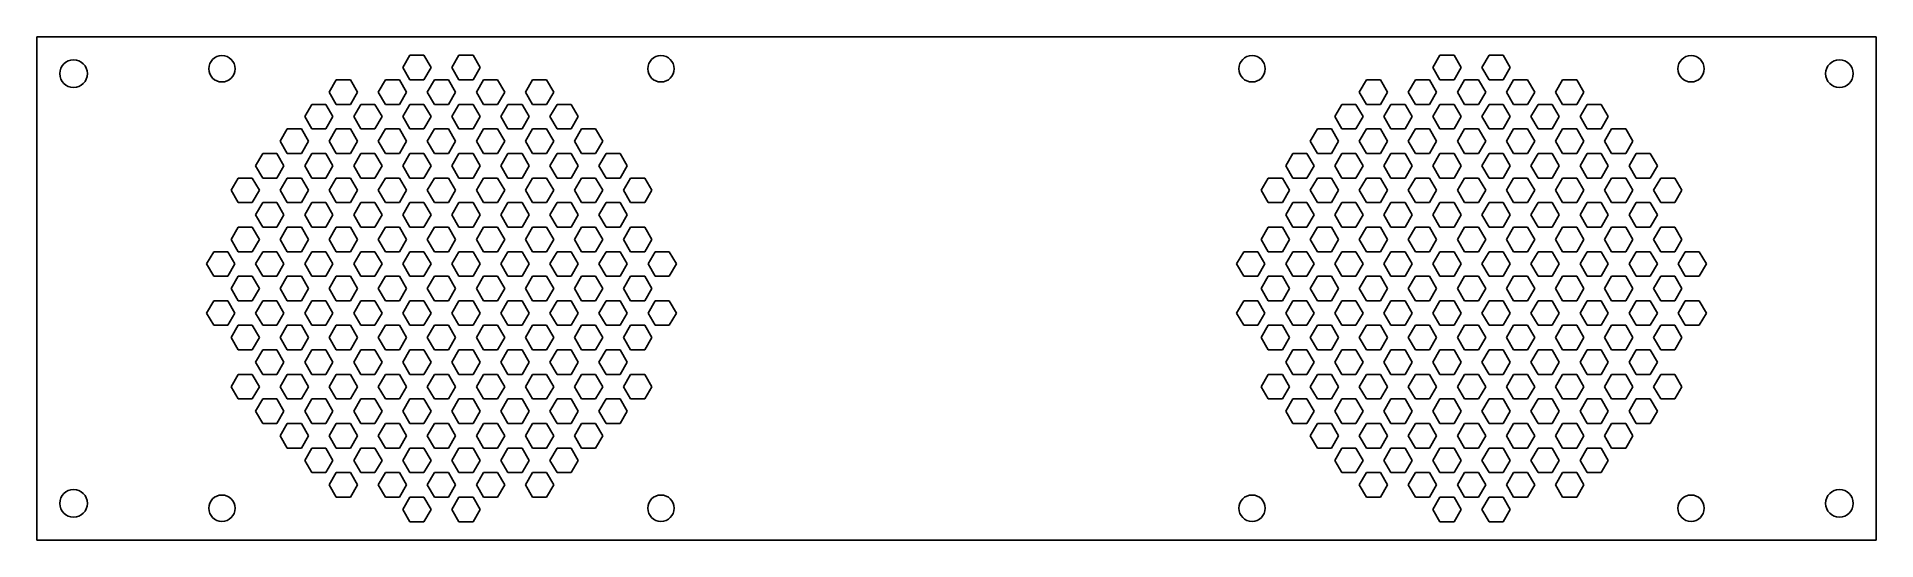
# Model space of a CAD drawing. Header units: millimetres. Extents: x 0 to 300, y -82 to 0.
import ezdxf

# ---------------------------------------------------------------- set-up
doc = ezdxf.new("R2010")
doc.units = ezdxf.units.MM

msp = doc.modelspace()

# ---------------------------------------------------------------- linework, layer by layer
at = {"color": 7, "linetype": 'Continuous', "lineweight": 25}
for p, q in [((0, -82), (0, 0)), ((0, 0), (300, 0)), ((300, 0), (300, -82)), ((59.69, -5), (60.85, -3)), ((60.85, -3), (63.15, -3)), ((63.15, -3), (64.31, -5)), ((68.85, -3), (67.69, -5)), ((71.15, -3), (68.85, -3)), ((72.31, -5), (71.15, -3)), ((227.69, -5), (228.85, -3)), ((228.85, -3), (231.15, -3)), ((231.15, -3), (232.31, -5)), ((236.85, -3), (235.69, -5)), ((239.15, -3), (236.85, -3)), ((240.31, -5), (239.15, -3)), ((60.85, -7), (59.69, -5)), ((64.31, -5), (63.15, -7)), ((67.69, -5), (68.85, -7)), ((71.15, -7), (72.31, -5)), ((228.85, -7), (227.69, -5)), ((232.31, -5), (231.15, -7)), ((235.69, -5), (236.85, -7)), ((239.15, -7), (240.31, -5)), ((47.69, -9), (48.85, -7)), ((48.85, -11), (47.69, -9)), ((48.85, -7), (51.15, -7)), ((51.15, -7), (52.31, -9)), ((52.31, -9), (51.15, -11)), ((55.69, -9), (56.85, -7)), ((56.85, -11), (55.69, -9)), ((56.85, -7), (59.15, -7)), ((59.15, -7), (60.31, -9)), ((60.31, -9), (59.15, -11)), ((63.15, -7), (60.85, -7)), ((64.85, -7), (63.69, -9)), ((63.69, -9), (64.85, -11)), ((67.15, -7), (64.85, -7)), ((68.31, -9), (67.15, -7)), ((67.15, -11), (68.31, -9)), ((68.85, -7), (71.15, -7)), ((72.85, -7), (71.69, -9)), ((71.69, -9), (72.85, -11)), ((75.15, -7), (72.85, -7)), ((76.31, -9), (75.15, -7)), ((75.15, -11), (76.31, -9)), ((80.85, -7), (79.69, -9)), ((79.69, -9), (80.85, -11)), ((83.15, -7), (80.85, -7)), ((84.31, -9), (83.15, -7)), ((83.15, -11), (84.31, -9)), ((215.69, -9), (216.85, -7)), ((216.85, -11), (215.69, -9)), ((216.85, -7), (219.15, -7)), ((219.15, -7), (220.31, -9)), ((220.31, -9), (219.15, -11)), ((223.69, -9), (224.85, -7)), ((224.85, -11), (223.69, -9)), ((224.85, -7), (227.15, -7)), ((227.15, -7), (228.31, -9)), ((228.31, -9), (227.15, -11)), ((231.15, -7), (228.85, -7)), ((232.85, -7), (231.69, -9)), ((231.69, -9), (232.85, -11)), ((235.15, -7), (232.85, -7)), ((236.31, -9), (235.15, -7)), ((235.15, -11), (236.31, -9)), ((236.85, -7), (239.15, -7)), ((240.85, -7), (239.69, -9)), ((239.69, -9), (240.85, -11)), ((243.15, -7), (240.85, -7)), ((244.31, -9), (243.15, -7)), ((243.15, -11), (244.31, -9)), ((248.85, -7), (247.69, -9)), ((247.69, -9), (248.85, -11)), ((251.15, -7), (248.85, -7)), ((252.31, -9), (251.15, -7)), ((251.15, -11), (252.31, -9)), ((43.69, -13), (44.85, -11)), ((44.85, -11), (47.15, -11)), ((47.15, -11), (48.31, -13)), ((51.15, -11), (48.85, -11)), ((51.69, -13), (52.85, -11)), ((52.85, -11), (55.15, -11)), ((55.15, -11), (56.31, -13)), ((59.15, -11), (56.85, -11)), ((59.69, -13), (60.85, -11)), ((60.85, -11), (63.15, -11)), ((63.15, -11), (64.31, -13)), ((64.85, -11), (67.15, -11)), ((68.85, -11), (67.69, -13)), ((71.15, -11), (68.85, -11)), ((72.31, -13), (71.15, -11)), ((72.85, -11), (75.15, -11)), ((76.85, -11), (75.69, -13)), ((79.15, -11), (76.85, -11)), ((80.31, -13), (79.15, -11)), ((80.85, -11), (83.15, -11)), ((84.85, -11), (83.69, -13)), ((87.15, -11), (84.85, -11)), ((88.31, -13), (87.15, -11)), ((211.69, -13), (212.85, -11)), ((212.85, -11), (215.15, -11)), ((215.15, -11), (216.31, -13)), ((219.15, -11), (216.85, -11)), ((219.69, -13), (220.85, -11)), ((220.85, -11), (223.15, -11)), ((223.15, -11), (224.31, -13)), ((227.15, -11), (224.85, -11)), ((227.69, -13), (228.85, -11)), ((228.85, -11), (231.15, -11)), ((231.15, -11), (232.31, -13)), ((232.85, -11), (235.15, -11)), ((236.85, -11), (235.69, -13)), ((239.15, -11), (236.85, -11)), ((240.31, -13), (239.15, -11)), ((240.85, -11), (243.15, -11)), ((244.85, -11), (243.69, -13)), ((247.15, -11), (244.85, -11)), ((248.31, -13), (247.15, -11)), ((248.85, -11), (251.15, -11)), ((252.85, -11), (251.69, -13)), ((255.15, -11), (252.85, -11)), ((256.31, -13), (255.15, -11)), ((39.69, -17), (40.85, -15)), ((40.85, -15), (43.15, -15)), ((43.15, -15), (44.31, -17)), ((44.85, -15), (43.69, -13)), ((47.15, -15), (44.85, -15)), ((48.31, -13), (47.15, -15)), ((47.69, -17), (48.85, -15)), ((48.85, -15), (51.15, -15)), ((51.15, -15), (52.31, -17)), ((52.85, -15), (51.69, -13)), ((55.15, -15), (52.85, -15)), ((56.31, -13), (55.15, -15)), ((55.69, -17), (56.85, -15)), ((56.85, -15), (59.15, -15)), ((59.15, -15), (60.31, -17)), ((60.85, -15), (59.69, -13)), ((63.15, -15), (60.85, -15)), ((64.31, -13), (63.15, -15)), ((64.85, -15), (63.69, -17)), ((67.15, -15), (64.85, -15)), ((68.31, -17), (67.15, -15)), ((67.69, -13), (68.85, -15)), ((68.85, -15), (71.15, -15)), ((71.15, -15), (72.31, -13)), ((72.85, -15), (71.69, -17)), ((75.15, -15), (72.85, -15)), ((76.31, -17), (75.15, -15)), ((75.69, -13), (76.85, -15)), ((76.85, -15), (79.15, -15)), ((79.15, -15), (80.31, -13)), ((80.85, -15), (79.69, -17)), ((83.15, -15), (80.85, -15)), ((84.31, -17), (83.15, -15)), ((83.69, -13), (84.85, -15)), ((84.85, -15), (87.15, -15)), ((87.15, -15), (88.31, -13)), ((88.85, -15), (87.69, -17)), ((91.15, -15), (88.85, -15)), ((92.31, -17), (91.15, -15)), ((207.69, -17), (208.85, -15)), ((208.85, -15), (211.15, -15)), ((211.15, -15), (212.31, -17)), ((212.85, -15), (211.69, -13)), ((215.15, -15), (212.85, -15)), ((216.31, -13), (215.15, -15)), ((215.69, -17), (216.85, -15)), ((216.85, -15), (219.15, -15)), ((219.15, -15), (220.31, -17)), ((220.85, -15), (219.69, -13)), ((223.15, -15), (220.85, -15)), ((224.31, -13), (223.15, -15)), ((223.69, -17), (224.85, -15)), ((224.85, -15), (227.15, -15)), ((227.15, -15), (228.31, -17)), ((228.85, -15), (227.69, -13)), ((231.15, -15), (228.85, -15)), ((232.31, -13), (231.15, -15)), ((232.85, -15), (231.69, -17)), ((235.15, -15), (232.85, -15)), ((236.31, -17), (235.15, -15)), ((235.69, -13), (236.85, -15)), ((236.85, -15), (239.15, -15)), ((239.15, -15), (240.31, -13)), ((240.85, -15), (239.69, -17)), ((243.15, -15), (240.85, -15)), ((244.31, -17), (243.15, -15)), ((243.69, -13), (244.85, -15)), ((244.85, -15), (247.15, -15)), ((247.15, -15), (248.31, -13)), ((248.85, -15), (247.69, -17)), ((251.15, -15), (248.85, -15)), ((252.31, -17), (251.15, -15)), ((251.69, -13), (252.85, -15)), ((252.85, -15), (255.15, -15)), ((255.15, -15), (256.31, -13)), ((256.85, -15), (255.69, -17)), ((259.15, -15), (256.85, -15)), ((260.31, -17), (259.15, -15)), ((40.85, -19), (39.69, -17)), ((44.31, -17), (43.15, -19)), ((48.85, -19), (47.69, -17)), ((52.31, -17), (51.15, -19)), ((56.85, -19), (55.69, -17)), ((60.31, -17), (59.15, -19)), ((63.69, -17), (64.85, -19)), ((67.15, -19), (68.31, -17)), ((71.69, -17), (72.85, -19)), ((75.15, -19), (76.31, -17)), ((79.69, -17), (80.85, -19)), ((83.15, -19), (84.31, -17)), ((87.69, -17), (88.85, -19)), ((91.15, -19), (92.31, -17)), ((208.85, -19), (207.69, -17)), ((212.31, -17), (211.15, -19)), ((216.85, -19), (215.69, -17)), ((220.31, -17), (219.15, -19)), ((224.85, -19), (223.69, -17)), ((228.31, -17), (227.15, -19)), ((231.69, -17), (232.85, -19)), ((235.15, -19), (236.31, -17)), ((239.69, -17), (240.85, -19)), ((243.15, -19), (244.31, -17)), ((247.69, -17), (248.85, -19)), ((251.15, -19), (252.31, -17)), ((255.69, -17), (256.85, -19)), ((259.15, -19), (260.31, -17)), ((35.69, -21), (36.85, -19)), ((36.85, -23), (35.69, -21)), ((36.85, -19), (39.15, -19)), ((39.15, -19), (40.31, -21)), ((40.31, -21), (39.15, -23)), ((43.15, -19), (40.85, -19)), ((43.69, -21), (44.85, -19)), ((44.85, -23), (43.69, -21)), ((44.85, -19), (47.15, -19)), ((47.15, -19), (48.31, -21)), ((48.31, -21), (47.15, -23)), ((51.15, -19), (48.85, -19)), ((51.69, -21), (52.85, -19)), ((52.85, -23), (51.69, -21)), ((52.85, -19), (55.15, -19)), ((55.15, -19), (56.31, -21)), ((56.31, -21), (55.15, -23)), ((59.15, -19), (56.85, -19)), ((59.69, -21), (60.85, -19)), ((60.85, -23), (59.69, -21)), ((60.85, -19), (63.15, -19)), ((63.15, -19), (64.31, -21)), ((64.31, -21), (63.15, -23)), ((64.85, -19), (67.15, -19)), ((68.85, -19), (67.69, -21)), ((67.69, -21), (68.85, -23)), ((71.15, -19), (68.85, -19)), ((72.31, -21), (71.15, -19)), ((71.15, -23), (72.31, -21)), ((72.85, -19), (75.15, -19)), ((76.85, -19), (75.69, -21)), ((75.69, -21), (76.85, -23)), ((79.15, -19), (76.85, -19)), ((80.31, -21), (79.15, -19)), ((79.15, -23), (80.31, -21)), ((80.85, -19), (83.15, -19)), ((84.85, -19), (83.69, -21)), ((83.69, -21), (84.85, -23)), ((87.15, -19), (84.85, -19)), ((88.31, -21), (87.15, -19)), ((87.15, -23), (88.31, -21)), ((88.85, -19), (91.15, -19)), ((92.85, -19), (91.69, -21)), ((91.69, -21), (92.85, -23)), ((95.15, -19), (92.85, -19)), ((96.31, -21), (95.15, -19)), ((95.15, -23), (96.31, -21)), ((203.69, -21), (204.85, -19)), ((204.85, -23), (203.69, -21)), ((204.85, -19), (207.15, -19)), ((207.15, -19), (208.31, -21)), ((208.31, -21), (207.15, -23)), ((211.15, -19), (208.85, -19)), ((211.69, -21), (212.85, -19)), ((212.85, -23), (211.69, -21)), ((212.85, -19), (215.15, -19)), ((215.15, -19), (216.31, -21)), ((216.31, -21), (215.15, -23)), ((219.15, -19), (216.85, -19)), ((219.69, -21), (220.85, -19)), ((220.85, -23), (219.69, -21)), ((220.85, -19), (223.15, -19)), ((223.15, -19), (224.31, -21)), ((224.31, -21), (223.15, -23)), ((227.15, -19), (224.85, -19)), ((227.69, -21), (228.85, -19)), ((228.85, -23), (227.69, -21)), ((228.85, -19), (231.15, -19)), ((231.15, -19), (232.31, -21)), ((232.31, -21), (231.15, -23)), ((232.85, -19), (235.15, -19)), ((236.85, -19), (235.69, -21)), ((235.69, -21), (236.85, -23)), ((239.15, -19), (236.85, -19)), ((240.31, -21), (239.15, -19)), ((239.15, -23), (240.31, -21)), ((240.85, -19), (243.15, -19)), ((244.85, -19), (243.69, -21)), ((243.69, -21), (244.85, -23)), ((247.15, -19), (244.85, -19)), ((248.31, -21), (247.15, -19)), ((247.15, -23), (248.31, -21)), ((248.85, -19), (251.15, -19)), ((252.85, -19), (251.69, -21)), ((251.69, -21), (252.85, -23)), ((255.15, -19), (252.85, -19)), ((256.31, -21), (255.15, -19)), ((255.15, -23), (256.31, -21)), ((256.85, -19), (259.15, -19)), ((260.85, -19), (259.69, -21)), ((259.69, -21), (260.85, -23)), ((263.15, -19), (260.85, -19)), ((264.31, -21), (263.15, -19)), ((263.15, -23), (264.31, -21)), ((31.69, -25), (32.85, -23)), ((32.85, -23), (35.15, -23)), ((35.15, -23), (36.31, -25)), ((39.15, -23), (36.85, -23)), ((39.69, -25), (40.85, -23)), ((40.85, -23), (43.15, -23)), ((43.15, -23), (44.31, -25)), ((47.15, -23), (44.85, -23)), ((47.69, -25), (48.85, -23)), ((48.85, -23), (51.15, -23)), ((51.15, -23), (52.31, -25)), ((55.15, -23), (52.85, -23)), ((55.69, -25), (56.85, -23)), ((56.85, -23), (59.15, -23)), ((59.15, -23), (60.31, -25)), ((63.15, -23), (60.85, -23)), ((64.85, -23), (63.69, -25)), ((67.15, -23), (64.85, -23)), ((68.31, -25), (67.15, -23)), ((68.85, -23), (71.15, -23)), ((72.85, -23), (71.69, -25)), ((75.15, -23), (72.85, -23)), ((76.31, -25), (75.15, -23)), ((76.85, -23), (79.15, -23)), ((80.85, -23), (79.69, -25)), ((83.15, -23), (80.85, -23)), ((84.31, -25), (83.15, -23)), ((84.85, -23), (87.15, -23)), ((88.85, -23), (87.69, -25)), ((91.15, -23), (88.85, -23)), ((92.31, -25), (91.15, -23)), ((92.85, -23), (95.15, -23)), ((96.85, -23), (95.69, -25)), ((99.15, -23), (96.85, -23)), ((100.31, -25), (99.15, -23)), ((199.69, -25), (200.85, -23)), ((200.85, -23), (203.15, -23)), ((203.15, -23), (204.31, -25)), ((207.15, -23), (204.85, -23)), ((207.69, -25), (208.85, -23)), ((208.85, -23), (211.15, -23)), ((211.15, -23), (212.31, -25)), ((215.15, -23), (212.85, -23)), ((215.69, -25), (216.85, -23)), ((216.85, -23), (219.15, -23)), ((219.15, -23), (220.31, -25)), ((223.15, -23), (220.85, -23)), ((223.69, -25), (224.85, -23)), ((224.85, -23), (227.15, -23)), ((227.15, -23), (228.31, -25)), ((231.15, -23), (228.85, -23)), ((232.85, -23), (231.69, -25)), ((235.15, -23), (232.85, -23)), ((236.31, -25), (235.15, -23)), ((236.85, -23), (239.15, -23)), ((240.85, -23), (239.69, -25)), ((243.15, -23), (240.85, -23)), ((244.31, -25), (243.15, -23)), ((244.85, -23), (247.15, -23)), ((248.85, -23), (247.69, -25)), ((251.15, -23), (248.85, -23)), ((252.31, -25), (251.15, -23)), ((252.85, -23), (255.15, -23)), ((256.85, -23), (255.69, -25)), ((259.15, -23), (256.85, -23)), ((260.31, -25), (259.15, -23)), ((260.85, -23), (263.15, -23)), ((264.85, -23), (263.69, -25)), ((267.15, -23), (264.85, -23)), ((268.31, -25), (267.15, -23)), ((32.85, -27), (31.69, -25)), ((35.15, -27), (32.85, -27)), ((36.31, -25), (35.15, -27)), ((35.69, -29), (36.85, -27)), ((36.85, -27), (39.15, -27)), ((39.15, -27), (40.31, -29)), ((40.85, -27), (39.69, -25)), ((43.15, -27), (40.85, -27)), ((44.31, -25), (43.15, -27)), ((43.69, -29), (44.85, -27)), ((44.85, -27), (47.15, -27)), ((47.15, -27), (48.31, -29)), ((48.85, -27), (47.69, -25)), ((51.15, -27), (48.85, -27)), ((52.31, -25), (51.15, -27)), ((51.69, -29), (52.85, -27)), ((52.85, -27), (55.15, -27)), ((55.15, -27), (56.31, -29)), ((56.85, -27), (55.69, -25)), ((59.15, -27), (56.85, -27)), ((60.31, -25), (59.15, -27)), ((59.69, -29), (60.85, -27)), ((60.85, -27), (63.15, -27)), ((63.15, -27), (64.31, -29)), ((63.69, -25), (64.85, -27)), ((64.85, -27), (67.15, -27)), ((67.15, -27), (68.31, -25)), ((68.85, -27), (67.69, -29)), ((71.15, -27), (68.85, -27)), ((72.31, -29), (71.15, -27)), ((71.69, -25), (72.85, -27)), ((72.85, -27), (75.15, -27)), ((75.15, -27), (76.31, -25)), ((76.85, -27), (75.69, -29)), ((79.15, -27), (76.85, -27)), ((80.31, -29), (79.15, -27)), ((79.69, -25), (80.85, -27)), ((80.85, -27), (83.15, -27)), ((83.15, -27), (84.31, -25)), ((84.85, -27), (83.69, -29)), ((87.15, -27), (84.85, -27)), ((88.31, -29), (87.15, -27)), ((87.69, -25), (88.85, -27)), ((88.85, -27), (91.15, -27)), ((91.15, -27), (92.31, -25)), ((92.85, -27), (91.69, -29)), ((95.15, -27), (92.85, -27)), ((96.31, -29), (95.15, -27)), ((95.69, -25), (96.85, -27)), ((96.85, -27), (99.15, -27)), ((99.15, -27), (100.31, -25)), ((200.85, -27), (199.69, -25)), ((203.15, -27), (200.85, -27)), ((204.31, -25), (203.15, -27)), ((203.69, -29), (204.85, -27)), ((204.85, -27), (207.15, -27)), ((207.15, -27), (208.31, -29)), ((208.85, -27), (207.69, -25)), ((211.15, -27), (208.85, -27)), ((212.31, -25), (211.15, -27)), ((211.69, -29), (212.85, -27)), ((212.85, -27), (215.15, -27)), ((215.15, -27), (216.31, -29)), ((216.85, -27), (215.69, -25)), ((219.15, -27), (216.85, -27)), ((220.31, -25), (219.15, -27)), ((219.69, -29), (220.85, -27)), ((220.85, -27), (223.15, -27)), ((223.15, -27), (224.31, -29)), ((224.85, -27), (223.69, -25)), ((227.15, -27), (224.85, -27)), ((228.31, -25), (227.15, -27)), ((227.69, -29), (228.85, -27)), ((228.85, -27), (231.15, -27)), ((231.15, -27), (232.31, -29)), ((231.69, -25), (232.85, -27)), ((232.85, -27), (235.15, -27)), ((235.15, -27), (236.31, -25)), ((236.85, -27), (235.69, -29)), ((239.15, -27), (236.85, -27)), ((240.31, -29), (239.15, -27)), ((239.69, -25), (240.85, -27)), ((240.85, -27), (243.15, -27)), ((243.15, -27), (244.31, -25)), ((244.85, -27), (243.69, -29)), ((247.15, -27), (244.85, -27)), ((248.31, -29), (247.15, -27)), ((247.69, -25), (248.85, -27)), ((248.85, -27), (251.15, -27)), ((251.15, -27), (252.31, -25)), ((252.85, -27), (251.69, -29)), ((255.15, -27), (252.85, -27)), ((256.31, -29), (255.15, -27)), ((255.69, -25), (256.85, -27)), ((256.85, -27), (259.15, -27)), ((259.15, -27), (260.31, -25)), ((260.85, -27), (259.69, -29)), ((263.15, -27), (260.85, -27)), ((264.31, -29), (263.15, -27)), ((263.69, -25), (264.85, -27)), ((264.85, -27), (267.15, -27)), ((267.15, -27), (268.31, -25)), ((36.85, -31), (35.69, -29)), ((40.31, -29), (39.15, -31)), ((44.85, -31), (43.69, -29)), ((48.31, -29), (47.15, -31)), ((52.85, -31), (51.69, -29)), ((56.31, -29), (55.15, -31)), ((60.85, -31), (59.69, -29)), ((64.31, -29), (63.15, -31)), ((67.69, -29), (68.85, -31)), ((71.15, -31), (72.31, -29)), ((75.69, -29), (76.85, -31)), ((79.15, -31), (80.31, -29)), ((83.69, -29), (84.85, -31)), ((87.15, -31), (88.31, -29)), ((91.69, -29), (92.85, -31)), ((95.15, -31), (96.31, -29)), ((204.85, -31), (203.69, -29)), ((208.31, -29), (207.15, -31)), ((212.85, -31), (211.69, -29)), ((216.31, -29), (215.15, -31)), ((220.85, -31), (219.69, -29)), ((224.31, -29), (223.15, -31)), ((228.85, -31), (227.69, -29)), ((232.31, -29), (231.15, -31)), ((235.69, -29), (236.85, -31)), ((239.15, -31), (240.31, -29)), ((243.69, -29), (244.85, -31)), ((247.15, -31), (248.31, -29)), ((251.69, -29), (252.85, -31)), ((255.15, -31), (256.31, -29)), ((259.69, -29), (260.85, -31)), ((263.15, -31), (264.31, -29)), ((31.69, -33), (32.85, -31)), ((32.85, -35), (31.69, -33)), ((32.85, -31), (35.15, -31)), ((35.15, -31), (36.31, -33)), ((36.31, -33), (35.15, -35)), ((39.15, -31), (36.85, -31)), ((39.69, -33), (40.85, -31)), ((40.85, -35), (39.69, -33)), ((40.85, -31), (43.15, -31)), ((43.15, -31), (44.31, -33)), ((44.31, -33), (43.15, -35)), ((47.15, -31), (44.85, -31)), ((47.69, -33), (48.85, -31)), ((48.85, -35), (47.69, -33)), ((48.85, -31), (51.15, -31)), ((51.15, -31), (52.31, -33)), ((52.31, -33), (51.15, -35)), ((55.15, -31), (52.85, -31)), ((55.69, -33), (56.85, -31)), ((56.85, -35), (55.69, -33)), ((56.85, -31), (59.15, -31)), ((59.15, -31), (60.31, -33)), ((60.31, -33), (59.15, -35)), ((63.15, -31), (60.85, -31)), ((64.85, -31), (63.69, -33)), ((63.69, -33), (64.85, -35)), ((67.15, -31), (64.85, -31)), ((68.31, -33), (67.15, -31)), ((67.15, -35), (68.31, -33)), ((68.85, -31), (71.15, -31)), ((72.85, -31), (71.69, -33)), ((71.69, -33), (72.85, -35)), ((75.15, -31), (72.85, -31)), ((76.31, -33), (75.15, -31)), ((75.15, -35), (76.31, -33)), ((76.85, -31), (79.15, -31)), ((80.85, -31), (79.69, -33)), ((79.69, -33), (80.85, -35)), ((83.15, -31), (80.85, -31)), ((84.31, -33), (83.15, -31)), ((83.15, -35), (84.31, -33)), ((84.85, -31), (87.15, -31)), ((88.85, -31), (87.69, -33)), ((87.69, -33), (88.85, -35)), ((91.15, -31), (88.85, -31)), ((92.31, -33), (91.15, -31)), ((91.15, -35), (92.31, -33)), ((92.85, -31), (95.15, -31)), ((96.85, -31), (95.69, -33)), ((95.69, -33), (96.85, -35)), ((99.15, -31), (96.85, -31)), ((100.31, -33), (99.15, -31)), ((99.15, -35), (100.31, -33)), ((199.69, -33), (200.85, -31)), ((200.85, -35), (199.69, -33)), ((200.85, -31), (203.15, -31)), ((203.15, -31), (204.31, -33)), ((204.31, -33), (203.15, -35)), ((207.15, -31), (204.85, -31)), ((207.69, -33), (208.85, -31)), ((208.85, -35), (207.69, -33)), ((208.85, -31), (211.15, -31)), ((211.15, -31), (212.31, -33)), ((212.31, -33), (211.15, -35)), ((215.15, -31), (212.85, -31)), ((215.69, -33), (216.85, -31)), ((216.85, -35), (215.69, -33)), ((216.85, -31), (219.15, -31)), ((219.15, -31), (220.31, -33)), ((220.31, -33), (219.15, -35)), ((223.15, -31), (220.85, -31)), ((223.69, -33), (224.85, -31)), ((224.85, -35), (223.69, -33)), ((224.85, -31), (227.15, -31)), ((227.15, -31), (228.31, -33)), ((228.31, -33), (227.15, -35)), ((231.15, -31), (228.85, -31)), ((232.85, -31), (231.69, -33)), ((231.69, -33), (232.85, -35)), ((235.15, -31), (232.85, -31)), ((236.31, -33), (235.15, -31)), ((235.15, -35), (236.31, -33)), ((236.85, -31), (239.15, -31)), ((240.85, -31), (239.69, -33)), ((239.69, -33), (240.85, -35)), ((243.15, -31), (240.85, -31)), ((244.31, -33), (243.15, -31)), ((243.15, -35), (244.31, -33)), ((244.85, -31), (247.15, -31)), ((248.85, -31), (247.69, -33)), ((247.69, -33), (248.85, -35)), ((251.15, -31), (248.85, -31)), ((252.31, -33), (251.15, -31)), ((251.15, -35), (252.31, -33)), ((252.85, -31), (255.15, -31)), ((256.85, -31), (255.69, -33)), ((255.69, -33), (256.85, -35)), ((259.15, -31), (256.85, -31)), ((260.31, -33), (259.15, -31)), ((259.15, -35), (260.31, -33)), ((260.85, -31), (263.15, -31)), ((264.85, -31), (263.69, -33)), ((263.69, -33), (264.85, -35)), ((267.15, -31), (264.85, -31)), ((268.31, -33), (267.15, -31)), ((267.15, -35), (268.31, -33)), ((27.69, -37), (28.85, -35)), ((28.85, -35), (31.15, -35)), ((31.15, -35), (32.31, -37)), ((35.15, -35), (32.85, -35)), ((35.69, -37), (36.85, -35)), ((36.85, -35), (39.15, -35)), ((39.15, -35), (40.31, -37)), ((43.15, -35), (40.85, -35)), ((43.69, -37), (44.85, -35)), ((44.85, -35), (47.15, -35)), ((47.15, -35), (48.31, -37)), ((51.15, -35), (48.85, -35)), ((51.69, -37), (52.85, -35)), ((52.85, -35), (55.15, -35)), ((55.15, -35), (56.31, -37)), ((59.15, -35), (56.85, -35)), ((59.69, -37), (60.85, -35)), ((60.85, -35), (63.15, -35)), ((63.15, -35), (64.31, -37)), ((64.85, -35), (67.15, -35)), ((68.85, -35), (67.69, -37)), ((71.15, -35), (68.85, -35)), ((72.31, -37), (71.15, -35)), ((72.85, -35), (75.15, -35)), ((76.85, -35), (75.69, -37)), ((79.15, -35), (76.85, -35)), ((80.31, -37), (79.15, -35)), ((80.85, -35), (83.15, -35)), ((84.85, -35), (83.69, -37)), ((87.15, -35), (84.85, -35)), ((88.31, -37), (87.15, -35)), ((88.85, -35), (91.15, -35)), ((92.85, -35), (91.69, -37)), ((95.15, -35), (92.85, -35)), ((96.31, -37), (95.15, -35)), ((96.85, -35), (99.15, -35)), ((100.85, -35), (99.69, -37)), ((103.15, -35), (100.85, -35)), ((104.31, -37), (103.15, -35)), ((195.69, -37), (196.85, -35)), ((196.85, -35), (199.15, -35)), ((199.15, -35), (200.31, -37)), ((203.15, -35), (200.85, -35)), ((203.69, -37), (204.85, -35)), ((204.85, -35), (207.15, -35)), ((207.15, -35), (208.31, -37)), ((211.15, -35), (208.85, -35)), ((211.69, -37), (212.85, -35)), ((212.85, -35), (215.15, -35)), ((215.15, -35), (216.31, -37)), ((219.15, -35), (216.85, -35)), ((219.69, -37), (220.85, -35)), ((220.85, -35), (223.15, -35)), ((223.15, -35), (224.31, -37)), ((227.15, -35), (224.85, -35)), ((227.69, -37), (228.85, -35)), ((228.85, -35), (231.15, -35)), ((231.15, -35), (232.31, -37)), ((232.85, -35), (235.15, -35)), ((236.85, -35), (235.69, -37)), ((239.15, -35), (236.85, -35)), ((240.31, -37), (239.15, -35)), ((240.85, -35), (243.15, -35)), ((244.85, -35), (243.69, -37)), ((247.15, -35), (244.85, -35)), ((248.31, -37), (247.15, -35)), ((248.85, -35), (251.15, -35)), ((252.85, -35), (251.69, -37)), ((255.15, -35), (252.85, -35)), ((256.31, -37), (255.15, -35)), ((256.85, -35), (259.15, -35)), ((260.85, -35), (259.69, -37)), ((263.15, -35), (260.85, -35)), ((264.31, -37), (263.15, -35)), ((264.85, -35), (267.15, -35)), ((268.85, -35), (267.69, -37)), ((271.15, -35), (268.85, -35)), ((272.31, -37), (271.15, -35)), ((28.85, -39), (27.69, -37)), ((31.15, -39), (28.85, -39)), ((32.31, -37), (31.15, -39)), ((31.69, -41), (32.85, -39)), ((32.85, -39), (35.15, -39)), ((35.15, -39), (36.31, -41)), ((36.85, -39), (35.69, -37)), ((39.15, -39), (36.85, -39)), ((40.31, -37), (39.15, -39)), ((39.69, -41), (40.85, -39)), ((40.85, -39), (43.15, -39)), ((43.15, -39), (44.31, -41)), ((44.85, -39), (43.69, -37)), ((47.15, -39), (44.85, -39)), ((48.31, -37), (47.15, -39)), ((47.69, -41), (48.85, -39)), ((48.85, -39), (51.15, -39)), ((51.15, -39), (52.31, -41)), ((52.85, -39), (51.69, -37)), ((55.15, -39), (52.85, -39)), ((56.31, -37), (55.15, -39)), ((55.69, -41), (56.85, -39)), ((56.85, -39), (59.15, -39)), ((59.15, -39), (60.31, -41)), ((60.85, -39), (59.69, -37)), ((63.15, -39), (60.85, -39)), ((64.31, -37), (63.15, -39)), ((64.85, -39), (63.69, -41)), ((67.15, -39), (64.85, -39)), ((68.31, -41), (67.15, -39)), ((67.69, -37), (68.85, -39)), ((68.85, -39), (71.15, -39)), ((71.15, -39), (72.31, -37)), ((72.85, -39), (71.69, -41)), ((75.15, -39), (72.85, -39)), ((76.31, -41), (75.15, -39)), ((75.69, -37), (76.85, -39)), ((76.85, -39), (79.15, -39)), ((79.15, -39), (80.31, -37)), ((80.85, -39), (79.69, -41)), ((83.15, -39), (80.85, -39)), ((84.31, -41), (83.15, -39)), ((83.69, -37), (84.85, -39)), ((84.85, -39), (87.15, -39)), ((87.15, -39), (88.31, -37)), ((88.85, -39), (87.69, -41)), ((91.15, -39), (88.85, -39)), ((92.31, -41), (91.15, -39)), ((91.69, -37), (92.85, -39)), ((92.85, -39), (95.15, -39)), ((95.15, -39), (96.31, -37)), ((96.85, -39), (95.69, -41)), ((99.15, -39), (96.85, -39)), ((100.31, -41), (99.15, -39)), ((99.69, -37), (100.85, -39)), ((100.85, -39), (103.15, -39)), ((103.15, -39), (104.31, -37)), ((196.85, -39), (195.69, -37)), ((199.15, -39), (196.85, -39)), ((200.31, -37), (199.15, -39)), ((200.85, -39), (199.69, -41)), ((203.15, -39), (200.85, -39)), ((204.31, -41), (203.15, -39)), ((204.85, -39), (203.69, -37)), ((207.15, -39), (204.85, -39)), ((208.31, -37), (207.15, -39)), ((208.85, -39), (207.69, -41)), ((211.15, -39), (208.85, -39)), ((212.31, -41), (211.15, -39)), ((212.85, -39), (211.69, -37)), ((215.15, -39), (212.85, -39)), ((216.31, -37), (215.15, -39)), ((216.85, -39), (215.69, -41)), ((219.15, -39), (216.85, -39)), ((220.31, -41), (219.15, -39)), ((220.85, -39), (219.69, -37)), ((223.15, -39), (220.85, -39)), ((224.31, -37), (223.15, -39)), ((224.85, -39), (223.69, -41)), ((227.15, -39), (224.85, -39)), ((228.31, -41), (227.15, -39)), ((228.85, -39), (227.69, -37)), ((231.15, -39), (228.85, -39)), ((232.31, -37), (231.15, -39)), ((231.69, -41), (232.85, -39)), ((232.85, -39), (235.15, -39)), ((235.15, -39), (236.31, -41)), ((235.69, -37), (236.85, -39)), ((236.85, -39), (239.15, -39)), ((239.15, -39), (240.31, -37)), ((239.69, -41), (240.85, -39)), ((240.85, -39), (243.15, -39)), ((243.15, -39), (244.31, -41)), ((243.69, -37), (244.85, -39)), ((244.85, -39), (247.15, -39)), ((247.15, -39), (248.31, -37)), ((247.69, -41), (248.85, -39)), ((248.85, -39), (251.15, -39)), ((251.15, -39), (252.31, -41)), ((251.69, -37), (252.85, -39)), ((252.85, -39), (255.15, -39)), ((255.15, -39), (256.31, -37)), ((255.69, -41), (256.85, -39)), ((256.85, -39), (259.15, -39)), ((259.15, -39), (260.31, -41)), ((259.69, -37), (260.85, -39)), ((260.85, -39), (263.15, -39)), ((263.15, -39), (264.31, -37)), ((263.69, -41), (264.85, -39)), ((264.85, -39), (267.15, -39)), ((267.15, -39), (268.31, -41)), ((267.69, -37), (268.85, -39)), ((268.85, -39), (271.15, -39)), ((271.15, -39), (272.31, -37)), ((32.85, -43), (31.69, -41)), ((36.31, -41), (35.15, -43)), ((40.85, -43), (39.69, -41)), ((44.31, -41), (43.15, -43)), ((48.85, -43), (47.69, -41)), ((52.31, -41), (51.15, -43)), ((56.85, -43), (55.69, -41)), ((60.31, -41), (59.15, -43)), ((63.69, -41), (64.85, -43)), ((67.15, -43), (68.31, -41)), ((71.69, -41), (72.85, -43)), ((75.15, -43), (76.31, -41)), ((79.69, -41), (80.85, -43)), ((83.15, -43), (84.31, -41)), ((87.69, -41), (88.85, -43)), ((91.15, -43), (92.31, -41)), ((95.69, -41), (96.85, -43)), ((99.15, -43), (100.31, -41)), ((199.69, -41), (200.85, -43)), ((203.15, -43), (204.31, -41)), ((207.69, -41), (208.85, -43)), ((211.15, -43), (212.31, -41)), ((215.69, -41), (216.85, -43)), ((219.15, -43), (220.31, -41)), ((223.69, -41), (224.85, -43)), ((227.15, -43), (228.31, -41)), ((232.85, -43), (231.69, -41)), ((236.31, -41), (235.15, -43)), ((240.85, -43), (239.69, -41)), ((244.31, -41), (243.15, -43)), ((248.85, -43), (247.69, -41)), ((252.31, -41), (251.15, -43)), ((256.85, -43), (255.69, -41)), ((260.31, -41), (259.15, -43)), ((264.85, -43), (263.69, -41)), ((268.31, -41), (267.15, -43)), ((28.85, -43), (27.69, -45)), ((27.69, -45), (28.85, -47)), ((31.15, -43), (28.85, -43)), ((32.31, -45), (31.15, -43)), ((31.15, -47), (32.31, -45)), ((35.15, -43), (32.85, -43)), ((36.85, -43), (35.69, -45)), ((35.69, -45), (36.85, -47)), ((39.15, -43), (36.85, -43)), ((40.31, -45), (39.15, -43)), ((39.15, -47), (40.31, -45)), ((43.15, -43), (40.85, -43)), ((44.85, -43), (43.69, -45)), ((43.69, -45), (44.85, -47)), ((47.15, -43), (44.85, -43)), ((48.31, -45), (47.15, -43)), ((47.15, -47), (48.31, -45)), ((51.15, -43), (48.85, -43)), ((52.85, -43), (51.69, -45)), ((51.69, -45), (52.85, -47)), ((55.15, -43), (52.85, -43)), ((56.31, -45), (55.15, -43)), ((55.15, -47), (56.31, -45)), ((59.15, -43), (56.85, -43)), ((60.85, -43), (59.69, -45)), ((59.69, -45), (60.85, -47)), ((63.15, -43), (60.85, -43)), ((64.31, -45), (63.15, -43)), ((63.15, -47), (64.31, -45)), ((64.85, -43), (67.15, -43)), ((67.69, -45), (68.85, -43)), ((68.85, -47), (67.69, -45)), ((68.85, -43), (71.15, -43)), ((71.15, -43), (72.31, -45)), ((72.31, -45), (71.15, -47)), ((72.85, -43), (75.15, -43)), ((75.69, -45), (76.85, -43)), ((76.85, -47), (75.69, -45)), ((76.85, -43), (79.15, -43)), ((79.15, -43), (80.31, -45)), ((80.31, -45), (79.15, -47)), ((80.85, -43), (83.15, -43)), ((83.69, -45), (84.85, -43)), ((84.85, -47), (83.69, -45)), ((84.85, -43), (87.15, -43)), ((87.15, -43), (88.31, -45)), ((88.31, -45), (87.15, -47)), ((88.85, -43), (91.15, -43)), ((91.69, -45), (92.85, -43)), ((92.85, -47), (91.69, -45)), ((92.85, -43), (95.15, -43)), ((95.15, -43), (96.31, -45)), ((96.31, -45), (95.15, -47)), ((96.85, -43), (99.15, -43)), ((99.69, -45), (100.85, -43)), ((100.85, -47), (99.69, -45)), ((100.85, -43), (103.15, -43)), ((103.15, -43), (104.31, -45)), ((104.31, -45), (103.15, -47)), ((196.85, -43), (195.69, -45)), ((195.69, -45), (196.85, -47)), ((199.15, -43), (196.85, -43)), ((200.31, -45), (199.15, -43)), ((199.15, -47), (200.31, -45)), ((200.85, -43), (203.15, -43)), ((204.85, -43), (203.69, -45)), ((203.69, -45), (204.85, -47)), ((207.15, -43), (204.85, -43)), ((208.31, -45), (207.15, -43)), ((207.15, -47), (208.31, -45)), ((208.85, -43), (211.15, -43)), ((212.85, -43), (211.69, -45)), ((211.69, -45), (212.85, -47)), ((215.15, -43), (212.85, -43)), ((216.31, -45), (215.15, -43)), ((215.15, -47), (216.31, -45)), ((216.85, -43), (219.15, -43)), ((220.85, -43), (219.69, -45)), ((219.69, -45), (220.85, -47)), ((223.15, -43), (220.85, -43)), ((224.31, -45), (223.15, -43)), ((223.15, -47), (224.31, -45)), ((224.85, -43), (227.15, -43)), ((228.85, -43), (227.69, -45)), ((227.69, -45), (228.85, -47)), ((231.15, -43), (228.85, -43)), ((232.31, -45), (231.15, -43)), ((231.15, -47), (232.31, -45)), ((235.15, -43), (232.85, -43)), ((235.69, -45), (236.85, -43)), ((236.85, -47), (235.69, -45)), ((236.85, -43), (239.15, -43)), ((239.15, -43), (240.31, -45)), ((240.31, -45), (239.15, -47)), ((243.15, -43), (240.85, -43)), ((243.69, -45), (244.85, -43)), ((244.85, -47), (243.69, -45)), ((244.85, -43), (247.15, -43)), ((247.15, -43), (248.31, -45)), ((248.31, -45), (247.15, -47)), ((251.15, -43), (248.85, -43)), ((251.69, -45), (252.85, -43)), ((252.85, -47), (251.69, -45)), ((252.85, -43), (255.15, -43)), ((255.15, -43), (256.31, -45)), ((256.31, -45), (255.15, -47)), ((259.15, -43), (256.85, -43)), ((259.69, -45), (260.85, -43)), ((260.85, -47), (259.69, -45)), ((260.85, -43), (263.15, -43)), ((263.15, -43), (264.31, -45)), ((264.31, -45), (263.15, -47)), ((267.15, -43), (264.85, -43)), ((267.69, -45), (268.85, -43)), ((268.85, -47), (267.69, -45)), ((268.85, -43), (271.15, -43)), ((271.15, -43), (272.31, -45)), ((272.31, -45), (271.15, -47)), ((28.85, -47), (31.15, -47)), ((32.85, -47), (31.69, -49)), ((35.15, -47), (32.85, -47)), ((36.31, -49), (35.15, -47)), ((36.85, -47), (39.15, -47)), ((40.85, -47), (39.69, -49)), ((43.15, -47), (40.85, -47)), ((44.31, -49), (43.15, -47)), ((44.85, -47), (47.15, -47)), ((48.85, -47), (47.69, -49)), ((51.15, -47), (48.85, -47)), ((52.31, -49), (51.15, -47)), ((52.85, -47), (55.15, -47)), ((56.85, -47), (55.69, -49)), ((59.15, -47), (56.85, -47)), ((60.31, -49), (59.15, -47)), ((60.85, -47), (63.15, -47)), ((64.85, -47), (63.69, -49)), ((67.15, -47), (64.85, -47)), ((68.31, -49), (67.15, -47)), ((71.15, -47), (68.85, -47)), ((71.69, -49), (72.85, -47)), ((72.85, -47), (75.15, -47)), ((75.15, -47), (76.31, -49)), ((79.15, -47), (76.85, -47)), ((79.69, -49), (80.85, -47)), ((80.85, -47), (83.15, -47)), ((83.15, -47), (84.31, -49)), ((87.15, -47), (84.85, -47)), ((87.69, -49), (88.85, -47)), ((88.85, -47), (91.15, -47)), ((91.15, -47), (92.31, -49)), ((95.15, -47), (92.85, -47)), ((95.69, -49), (96.85, -47)), ((96.85, -47), (99.15, -47)), ((99.15, -47), (100.31, -49)), ((103.15, -47), (100.85, -47)), ((196.85, -47), (199.15, -47)), ((200.85, -47), (199.69, -49)), ((203.15, -47), (200.85, -47)), ((204.31, -49), (203.15, -47)), ((204.85, -47), (207.15, -47)), ((208.85, -47), (207.69, -49)), ((211.15, -47), (208.85, -47)), ((212.31, -49), (211.15, -47)), ((212.85, -47), (215.15, -47)), ((216.85, -47), (215.69, -49)), ((219.15, -47), (216.85, -47)), ((220.31, -49), (219.15, -47)), ((220.85, -47), (223.15, -47)), ((224.85, -47), (223.69, -49)), ((227.15, -47), (224.85, -47)), ((228.31, -49), (227.15, -47)), ((228.85, -47), (231.15, -47)), ((231.69, -49), (232.85, -47)), ((232.85, -47), (235.15, -47)), ((235.15, -47), (236.31, -49)), ((239.15, -47), (236.85, -47)), ((239.69, -49), (240.85, -47)), ((240.85, -47), (243.15, -47)), ((243.15, -47), (244.31, -49)), ((247.15, -47), (244.85, -47)), ((247.69, -49), (248.85, -47)), ((248.85, -47), (251.15, -47)), ((251.15, -47), (252.31, -49)), ((255.15, -47), (252.85, -47)), ((255.69, -49), (256.85, -47)), ((256.85, -47), (259.15, -47)), ((259.15, -47), (260.31, -49)), ((263.15, -47), (260.85, -47)), ((263.69, -49), (264.85, -47)), ((264.85, -47), (267.15, -47)), ((267.15, -47), (268.31, -49)), ((271.15, -47), (268.85, -47)), ((31.69, -49), (32.85, -51)), ((32.85, -51), (35.15, -51)), ((35.15, -51), (36.31, -49)), ((36.85, -51), (35.69, -53)), ((39.15, -51), (36.85, -51)), ((40.31, -53), (39.15, -51)), ((39.69, -49), (40.85, -51)), ((40.85, -51), (43.15, -51)), ((43.15, -51), (44.31, -49)), ((44.85, -51), (43.69, -53)), ((47.15, -51), (44.85, -51)), ((48.31, -53), (47.15, -51)), ((47.69, -49), (48.85, -51)), ((48.85, -51), (51.15, -51)), ((51.15, -51), (52.31, -49)), ((52.85, -51), (51.69, -53)), ((55.15, -51), (52.85, -51)), ((56.31, -53), (55.15, -51)), ((55.69, -49), (56.85, -51)), ((56.85, -51), (59.15, -51)), ((59.15, -51), (60.31, -49)), ((60.85, -51), (59.69, -53)), ((63.15, -51), (60.85, -51)), ((64.31, -53), (63.15, -51)), ((63.69, -49), (64.85, -51)), ((64.85, -51), (67.15, -51)), ((67.15, -51), (68.31, -49)), ((67.69, -53), (68.85, -51)), ((68.85, -51), (71.15, -51)), ((71.15, -51), (72.31, -53)), ((72.85, -51), (71.69, -49)), ((75.15, -51), (72.85, -51)), ((76.31, -49), (75.15, -51)), ((75.69, -53), (76.85, -51)), ((76.85, -51), (79.15, -51)), ((79.15, -51), (80.31, -53)), ((80.85, -51), (79.69, -49)), ((83.15, -51), (80.85, -51)), ((84.31, -49), (83.15, -51)), ((83.69, -53), (84.85, -51)), ((84.85, -51), (87.15, -51)), ((87.15, -51), (88.31, -53)), ((88.85, -51), (87.69, -49)), ((91.15, -51), (88.85, -51)), ((92.31, -49), (91.15, -51)), ((91.69, -53), (92.85, -51)), ((92.85, -51), (95.15, -51)), ((95.15, -51), (96.31, -53)), ((96.85, -51), (95.69, -49)), ((99.15, -51), (96.85, -51)), ((100.31, -49), (99.15, -51)), ((199.69, -49), (200.85, -51)), ((200.85, -51), (203.15, -51)), ((203.15, -51), (204.31, -49)), ((204.85, -51), (203.69, -53)), ((207.15, -51), (204.85, -51)), ((208.31, -53), (207.15, -51)), ((207.69, -49), (208.85, -51)), ((208.85, -51), (211.15, -51)), ((211.15, -51), (212.31, -49)), ((212.85, -51), (211.69, -53)), ((215.15, -51), (212.85, -51)), ((216.31, -53), (215.15, -51)), ((215.69, -49), (216.85, -51)), ((216.85, -51), (219.15, -51)), ((219.15, -51), (220.31, -49)), ((220.85, -51), (219.69, -53)), ((223.15, -51), (220.85, -51)), ((224.31, -53), (223.15, -51)), ((223.69, -49), (224.85, -51)), ((224.85, -51), (227.15, -51)), ((227.15, -51), (228.31, -49)), ((228.85, -51), (227.69, -53)), ((231.15, -51), (228.85, -51)), ((232.31, -53), (231.15, -51)), ((232.85, -51), (231.69, -49)), ((235.15, -51), (232.85, -51)), ((236.31, -49), (235.15, -51)), ((235.69, -53), (236.85, -51)), ((236.85, -51), (239.15, -51)), ((239.15, -51), (240.31, -53)), ((240.85, -51), (239.69, -49)), ((243.15, -51), (240.85, -51)), ((244.31, -49), (243.15, -51)), ((243.69, -53), (244.85, -51)), ((244.85, -51), (247.15, -51)), ((247.15, -51), (248.31, -53)), ((248.85, -51), (247.69, -49)), ((251.15, -51), (248.85, -51)), ((252.31, -49), (251.15, -51)), ((251.69, -53), (252.85, -51)), ((252.85, -51), (255.15, -51)), ((255.15, -51), (256.31, -53)), ((256.85, -51), (255.69, -49)), ((259.15, -51), (256.85, -51)), ((260.31, -49), (259.15, -51)), ((259.69, -53), (260.85, -51)), ((260.85, -51), (263.15, -51)), ((263.15, -51), (264.31, -53)), ((264.85, -51), (263.69, -49)), ((267.15, -51), (264.85, -51)), ((268.31, -49), (267.15, -51)), ((35.69, -53), (36.85, -55)), ((39.15, -55), (40.31, -53)), ((43.69, -53), (44.85, -55)), ((47.15, -55), (48.31, -53)), ((51.69, -53), (52.85, -55)), ((55.15, -55), (56.31, -53)), ((59.69, -53), (60.85, -55)), ((63.15, -55), (64.31, -53)), ((68.85, -55), (67.69, -53)), ((72.31, -53), (71.15, -55)), ((76.85, -55), (75.69, -53)), ((80.31, -53), (79.15, -55)), ((84.85, -55), (83.69, -53)), ((88.31, -53), (87.15, -55)), ((92.85, -55), (91.69, -53)), ((96.31, -53), (95.15, -55)), ((203.69, -53), (204.85, -55)), ((207.15, -55), (208.31, -53)), ((211.69, -53), (212.85, -55)), ((215.15, -55), (216.31, -53)), ((219.69, -53), (220.85, -55)), ((223.15, -55), (224.31, -53)), ((227.69, -53), (228.85, -55)), ((231.15, -55), (232.31, -53)), ((236.85, -55), (235.69, -53)), ((240.31, -53), (239.15, -55)), ((244.85, -55), (243.69, -53)), ((248.31, -53), (247.15, -55)), ((252.85, -55), (251.69, -53)), ((256.31, -53), (255.15, -55)), ((260.85, -55), (259.69, -53)), ((264.31, -53), (263.15, -55)), ((32.85, -55), (31.69, -57)), ((31.69, -57), (32.85, -59)), ((35.15, -55), (32.85, -55)), ((36.31, -57), (35.15, -55)), ((35.15, -59), (36.31, -57)), ((36.85, -55), (39.15, -55)), ((40.85, -55), (39.69, -57)), ((39.69, -57), (40.85, -59)), ((43.15, -55), (40.85, -55)), ((44.31, -57), (43.15, -55)), ((43.15, -59), (44.31, -57)), ((44.85, -55), (47.15, -55)), ((48.85, -55), (47.69, -57)), ((47.69, -57), (48.85, -59)), ((51.15, -55), (48.85, -55)), ((52.31, -57), (51.15, -55)), ((51.15, -59), (52.31, -57)), ((52.85, -55), (55.15, -55)), ((56.85, -55), (55.69, -57)), ((55.69, -57), (56.85, -59)), ((59.15, -55), (56.85, -55)), ((60.31, -57), (59.15, -55)), ((59.15, -59), (60.31, -57)), ((60.85, -55), (63.15, -55)), ((64.85, -55), (63.69, -57)), ((63.69, -57), (64.85, -59)), ((67.15, -55), (64.85, -55)), ((68.31, -57), (67.15, -55)), ((67.15, -59), (68.31, -57)), ((71.15, -55), (68.85, -55)), ((71.69, -57), (72.85, -55)), ((72.85, -59), (71.69, -57)), ((72.85, -55), (75.15, -55)), ((75.15, -55), (76.31, -57)), ((76.31, -57), (75.15, -59)), ((79.15, -55), (76.85, -55)), ((79.69, -57), (80.85, -55)), ((80.85, -59), (79.69, -57)), ((80.85, -55), (83.15, -55)), ((83.15, -55), (84.31, -57)), ((84.31, -57), (83.15, -59)), ((87.15, -55), (84.85, -55)), ((87.69, -57), (88.85, -55)), ((88.85, -59), (87.69, -57)), ((88.85, -55), (91.15, -55)), ((91.15, -55), (92.31, -57)), ((92.31, -57), (91.15, -59)), ((95.15, -55), (92.85, -55)), ((95.69, -57), (96.85, -55)), ((96.85, -59), (95.69, -57)), ((96.85, -55), (99.15, -55)), ((99.15, -55), (100.31, -57)), ((100.31, -57), (99.15, -59)), ((200.85, -55), (199.69, -57)), ((199.69, -57), (200.85, -59)), ((203.15, -55), (200.85, -55)), ((204.31, -57), (203.15, -55)), ((203.15, -59), (204.31, -57)), ((204.85, -55), (207.15, -55)), ((208.85, -55), (207.69, -57)), ((207.69, -57), (208.85, -59)), ((211.15, -55), (208.85, -55)), ((212.31, -57), (211.15, -55)), ((211.15, -59), (212.31, -57)), ((212.85, -55), (215.15, -55)), ((216.85, -55), (215.69, -57)), ((215.69, -57), (216.85, -59)), ((219.15, -55), (216.85, -55)), ((220.31, -57), (219.15, -55)), ((219.15, -59), (220.31, -57)), ((220.85, -55), (223.15, -55)), ((224.85, -55), (223.69, -57)), ((223.69, -57), (224.85, -59)), ((227.15, -55), (224.85, -55)), ((228.31, -57), (227.15, -55)), ((227.15, -59), (228.31, -57)), ((228.85, -55), (231.15, -55)), ((231.69, -57), (232.85, -55)), ((232.85, -59), (231.69, -57)), ((232.85, -55), (235.15, -55)), ((235.15, -55), (236.31, -57)), ((236.31, -57), (235.15, -59)), ((239.15, -55), (236.85, -55)), ((239.69, -57), (240.85, -55)), ((240.85, -59), (239.69, -57)), ((240.85, -55), (243.15, -55)), ((243.15, -55), (244.31, -57)), ((244.31, -57), (243.15, -59)), ((247.15, -55), (244.85, -55)), ((247.69, -57), (248.85, -55)), ((248.85, -59), (247.69, -57)), ((248.85, -55), (251.15, -55)), ((251.15, -55), (252.31, -57)), ((252.31, -57), (251.15, -59)), ((255.15, -55), (252.85, -55)), ((255.69, -57), (256.85, -55)), ((256.85, -59), (255.69, -57)), ((256.85, -55), (259.15, -55)), ((259.15, -55), (260.31, -57)), ((260.31, -57), (259.15, -59)), ((263.15, -55), (260.85, -55)), ((263.69, -57), (264.85, -55)), ((264.85, -59), (263.69, -57)), ((264.85, -55), (267.15, -55)), ((267.15, -55), (268.31, -57)), ((268.31, -57), (267.15, -59)), ((32.85, -59), (35.15, -59)), ((36.85, -59), (35.69, -61)), ((39.15, -59), (36.85, -59)), ((40.31, -61), (39.15, -59)), ((40.85, -59), (43.15, -59)), ((44.85, -59), (43.69, -61)), ((47.15, -59), (44.85, -59)), ((48.31, -61), (47.15, -59)), ((48.85, -59), (51.15, -59)), ((52.85, -59), (51.69, -61)), ((55.15, -59), (52.85, -59)), ((56.31, -61), (55.15, -59)), ((56.85, -59), (59.15, -59)), ((60.85, -59), (59.69, -61)), ((63.15, -59), (60.85, -59)), ((64.31, -61), (63.15, -59)), ((64.85, -59), (67.15, -59)), ((67.69, -61), (68.85, -59)), ((68.85, -59), (71.15, -59)), ((71.15, -59), (72.31, -61)), ((75.15, -59), (72.85, -59)), ((75.69, -61), (76.85, -59)), ((76.85, -59), (79.15, -59)), ((79.15, -59), (80.31, -61)), ((83.15, -59), (80.85, -59)), ((83.69, -61), (84.85, -59)), ((84.85, -59), (87.15, -59)), ((87.15, -59), (88.31, -61)), ((91.15, -59), (88.85, -59)), ((91.69, -61), (92.85, -59)), ((92.85, -59), (95.15, -59)), ((95.15, -59), (96.31, -61)), ((99.15, -59), (96.85, -59)), ((200.85, -59), (203.15, -59)), ((204.85, -59), (203.69, -61)), ((207.15, -59), (204.85, -59)), ((208.31, -61), (207.15, -59)), ((208.85, -59), (211.15, -59)), ((212.85, -59), (211.69, -61)), ((215.15, -59), (212.85, -59)), ((216.31, -61), (215.15, -59)), ((216.85, -59), (219.15, -59)), ((220.85, -59), (219.69, -61)), ((223.15, -59), (220.85, -59)), ((224.31, -61), (223.15, -59)), ((224.85, -59), (227.15, -59)), ((228.85, -59), (227.69, -61)), ((231.15, -59), (228.85, -59)), ((232.31, -61), (231.15, -59)), ((235.15, -59), (232.85, -59)), ((235.69, -61), (236.85, -59)), ((236.85, -59), (239.15, -59)), ((239.15, -59), (240.31, -61)), ((243.15, -59), (240.85, -59)), ((243.69, -61), (244.85, -59)), ((244.85, -59), (247.15, -59)), ((247.15, -59), (248.31, -61)), ((251.15, -59), (248.85, -59)), ((251.69, -61), (252.85, -59)), ((252.85, -59), (255.15, -59)), ((255.15, -59), (256.31, -61)), ((259.15, -59), (256.85, -59)), ((259.69, -61), (260.85, -59)), ((260.85, -59), (263.15, -59)), ((263.15, -59), (264.31, -61)), ((267.15, -59), (264.85, -59)), ((35.69, -61), (36.85, -63)), ((36.85, -63), (39.15, -63)), ((39.15, -63), (40.31, -61)), ((40.85, -63), (39.69, -65)), ((43.15, -63), (40.85, -63)), ((44.31, -65), (43.15, -63)), ((43.69, -61), (44.85, -63)), ((44.85, -63), (47.15, -63)), ((47.15, -63), (48.31, -61)), ((48.85, -63), (47.69, -65)), ((51.15, -63), (48.85, -63)), ((52.31, -65), (51.15, -63)), ((51.69, -61), (52.85, -63)), ((52.85, -63), (55.15, -63)), ((55.15, -63), (56.31, -61)), ((56.85, -63), (55.69, -65)), ((59.15, -63), (56.85, -63)), ((60.31, -65), (59.15, -63)), ((59.69, -61), (60.85, -63)), ((60.85, -63), (63.15, -63)), ((63.15, -63), (64.31, -61)), ((64.85, -63), (63.69, -65)), ((67.15, -63), (64.85, -63)), ((68.31, -65), (67.15, -63)), ((68.85, -63), (67.69, -61)), ((71.15, -63), (68.85, -63)), ((72.31, -61), (71.15, -63)), ((71.69, -65), (72.85, -63)), ((72.85, -63), (75.15, -63)), ((75.15, -63), (76.31, -65)), ((76.85, -63), (75.69, -61)), ((79.15, -63), (76.85, -63)), ((80.31, -61), (79.15, -63)), ((79.69, -65), (80.85, -63)), ((80.85, -63), (83.15, -63)), ((83.15, -63), (84.31, -65)), ((84.85, -63), (83.69, -61)), ((87.15, -63), (84.85, -63)), ((88.31, -61), (87.15, -63)), ((87.69, -65), (88.85, -63)), ((88.85, -63), (91.15, -63)), ((91.15, -63), (92.31, -65)), ((92.85, -63), (91.69, -61)), ((95.15, -63), (92.85, -63)), ((96.31, -61), (95.15, -63)), ((203.69, -61), (204.85, -63)), ((204.85, -63), (207.15, -63)), ((207.15, -63), (208.31, -61)), ((208.85, -63), (207.69, -65)), ((211.15, -63), (208.85, -63)), ((212.31, -65), (211.15, -63)), ((211.69, -61), (212.85, -63)), ((212.85, -63), (215.15, -63)), ((215.15, -63), (216.31, -61)), ((216.85, -63), (215.69, -65)), ((219.15, -63), (216.85, -63)), ((220.31, -65), (219.15, -63)), ((219.69, -61), (220.85, -63)), ((220.85, -63), (223.15, -63)), ((223.15, -63), (224.31, -61)), ((224.85, -63), (223.69, -65)), ((227.15, -63), (224.85, -63)), ((228.31, -65), (227.15, -63)), ((227.69, -61), (228.85, -63)), ((228.85, -63), (231.15, -63)), ((231.15, -63), (232.31, -61)), ((231.69, -65), (232.85, -63)), ((232.85, -63), (235.15, -63)), ((235.15, -63), (236.31, -65)), ((236.85, -63), (235.69, -61)), ((239.15, -63), (236.85, -63)), ((240.31, -61), (239.15, -63)), ((239.69, -65), (240.85, -63)), ((240.85, -63), (243.15, -63)), ((243.15, -63), (244.31, -65)), ((244.85, -63), (243.69, -61)), ((247.15, -63), (244.85, -63)), ((248.31, -61), (247.15, -63)), ((247.69, -65), (248.85, -63)), ((248.85, -63), (251.15, -63)), ((251.15, -63), (252.31, -65)), ((252.85, -63), (251.69, -61)), ((255.15, -63), (252.85, -63)), ((256.31, -61), (255.15, -63)), ((255.69, -65), (256.85, -63)), ((256.85, -63), (259.15, -63)), ((259.15, -63), (260.31, -65)), ((260.85, -63), (259.69, -61)), ((263.15, -63), (260.85, -63)), ((264.31, -61), (263.15, -63)), ((39.69, -65), (40.85, -67)), ((43.15, -67), (44.31, -65)), ((47.69, -65), (48.85, -67)), ((51.15, -67), (52.31, -65)), ((55.69, -65), (56.85, -67)), ((59.15, -67), (60.31, -65)), ((63.69, -65), (64.85, -67)), ((67.15, -67), (68.31, -65)), ((72.85, -67), (71.69, -65)), ((76.31, -65), (75.15, -67)), ((80.85, -67), (79.69, -65)), ((84.31, -65), (83.15, -67)), ((88.85, -67), (87.69, -65)), ((92.31, -65), (91.15, -67)), ((207.69, -65), (208.85, -67)), ((211.15, -67), (212.31, -65)), ((215.69, -65), (216.85, -67)), ((219.15, -67), (220.31, -65)), ((223.69, -65), (224.85, -67)), ((227.15, -67), (228.31, -65)), ((232.85, -67), (231.69, -65)), ((236.31, -65), (235.15, -67)), ((240.85, -67), (239.69, -65)), ((244.31, -65), (243.15, -67)), ((248.85, -67), (247.69, -65)), ((252.31, -65), (251.15, -67)), ((256.85, -67), (255.69, -65)), ((260.31, -65), (259.15, -67)), ((40.85, -67), (43.15, -67)), ((44.85, -67), (43.69, -69)), ((43.69, -69), (44.85, -71)), ((47.15, -67), (44.85, -67)), ((48.31, -69), (47.15, -67)), ((47.15, -71), (48.31, -69)), ((48.85, -67), (51.15, -67)), ((52.85, -67), (51.69, -69)), ((51.69, -69), (52.85, -71)), ((55.15, -67), (52.85, -67)), ((56.31, -69), (55.15, -67)), ((55.15, -71), (56.31, -69)), ((56.85, -67), (59.15, -67)), ((60.85, -67), (59.69, -69)), ((59.69, -69), (60.85, -71)), ((63.15, -67), (60.85, -67)), ((64.31, -69), (63.15, -67)), ((63.15, -71), (64.31, -69)), ((64.85, -67), (67.15, -67)), ((67.69, -69), (68.85, -67)), ((68.85, -71), (67.69, -69)), ((68.85, -67), (71.15, -67)), ((71.15, -67), (72.31, -69)), ((72.31, -69), (71.15, -71)), ((75.15, -67), (72.85, -67)), ((75.69, -69), (76.85, -67)), ((76.85, -71), (75.69, -69)), ((76.85, -67), (79.15, -67)), ((79.15, -67), (80.31, -69)), ((80.31, -69), (79.15, -71)), ((83.15, -67), (80.85, -67)), ((83.69, -69), (84.85, -67)), ((84.85, -71), (83.69, -69)), ((84.85, -67), (87.15, -67)), ((87.15, -67), (88.31, -69)), ((88.31, -69), (87.15, -71)), ((91.15, -67), (88.85, -67)), ((208.85, -67), (211.15, -67)), ((212.85, -67), (211.69, -69)), ((211.69, -69), (212.85, -71)), ((215.15, -67), (212.85, -67)), ((216.31, -69), (215.15, -67)), ((215.15, -71), (216.31, -69)), ((216.85, -67), (219.15, -67)), ((220.85, -67), (219.69, -69)), ((219.69, -69), (220.85, -71)), ((223.15, -67), (220.85, -67)), ((224.31, -69), (223.15, -67)), ((223.15, -71), (224.31, -69)), ((224.85, -67), (227.15, -67)), ((228.85, -67), (227.69, -69)), ((227.69, -69), (228.85, -71)), ((231.15, -67), (228.85, -67)), ((232.31, -69), (231.15, -67)), ((231.15, -71), (232.31, -69)), ((235.15, -67), (232.85, -67)), ((235.69, -69), (236.85, -67)), ((236.85, -71), (235.69, -69)), ((236.85, -67), (239.15, -67)), ((239.15, -67), (240.31, -69)), ((240.31, -69), (239.15, -71)), ((243.15, -67), (240.85, -67)), ((243.69, -69), (244.85, -67)), ((244.85, -71), (243.69, -69)), ((244.85, -67), (247.15, -67)), ((247.15, -67), (248.31, -69)), ((248.31, -69), (247.15, -71)), ((251.15, -67), (248.85, -67)), ((251.69, -69), (252.85, -67)), ((252.85, -71), (251.69, -69)), ((252.85, -67), (255.15, -67)), ((255.15, -67), (256.31, -69)), ((256.31, -69), (255.15, -71)), ((259.15, -67), (256.85, -67)), ((44.85, -71), (47.15, -71)), ((48.85, -71), (47.69, -73)), ((51.15, -71), (48.85, -71)), ((52.31, -73), (51.15, -71)), ((52.85, -71), (55.15, -71)), ((56.85, -71), (55.69, -73)), ((59.15, -71), (56.85, -71)), ((60.31, -73), (59.15, -71)), ((60.85, -71), (63.15, -71)), ((64.85, -71), (63.69, -73)), ((67.15, -71), (64.85, -71)), ((68.31, -73), (67.15, -71)), ((71.15, -71), (68.85, -71)), ((71.69, -73), (72.85, -71)), ((72.85, -71), (75.15, -71)), ((75.15, -71), (76.31, -73)), ((79.15, -71), (76.85, -71)), ((79.69, -73), (80.85, -71)), ((80.85, -71), (83.15, -71)), ((83.15, -71), (84.31, -73)), ((87.15, -71), (84.85, -71)), ((212.85, -71), (215.15, -71)), ((216.85, -71), (215.69, -73)), ((219.15, -71), (216.85, -71)), ((220.31, -73), (219.15, -71)), ((220.85, -71), (223.15, -71)), ((224.85, -71), (223.69, -73)), ((227.15, -71), (224.85, -71)), ((228.31, -73), (227.15, -71)), ((228.85, -71), (231.15, -71)), ((231.69, -73), (232.85, -71)), ((232.85, -71), (235.15, -71)), ((235.15, -71), (236.31, -73)), ((239.15, -71), (236.85, -71)), ((239.69, -73), (240.85, -71)), ((240.85, -71), (243.15, -71)), ((243.15, -71), (244.31, -73)), ((247.15, -71), (244.85, -71)), ((247.69, -73), (248.85, -71)), ((248.85, -71), (251.15, -71)), ((251.15, -71), (252.31, -73)), ((255.15, -71), (252.85, -71)), ((47.69, -73), (48.85, -75)), ((48.85, -75), (51.15, -75)), ((51.15, -75), (52.31, -73)), ((55.69, -73), (56.85, -75)), ((56.85, -75), (59.15, -75)), ((59.15, -75), (60.31, -73)), ((60.85, -75), (59.69, -77)), ((63.15, -75), (60.85, -75)), ((64.31, -77), (63.15, -75)), ((63.69, -73), (64.85, -75)), ((64.85, -75), (67.15, -75)), ((67.15, -75), (68.31, -73)), ((67.69, -77), (68.85, -75)), ((68.85, -75), (71.15, -75)), ((71.15, -75), (72.31, -77)), ((72.85, -75), (71.69, -73)), ((75.15, -75), (72.85, -75)), ((76.31, -73), (75.15, -75)), ((80.85, -75), (79.69, -73)), ((83.15, -75), (80.85, -75)), ((84.31, -73), (83.15, -75)), ((215.69, -73), (216.85, -75)), ((216.85, -75), (219.15, -75)), ((219.15, -75), (220.31, -73)), ((223.69, -73), (224.85, -75)), ((224.85, -75), (227.15, -75)), ((227.15, -75), (228.31, -73)), ((228.85, -75), (227.69, -77)), ((231.15, -75), (228.85, -75)), ((232.31, -77), (231.15, -75)), ((232.85, -75), (231.69, -73)), ((235.15, -75), (232.85, -75)), ((236.31, -73), (235.15, -75)), ((235.69, -77), (236.85, -75)), ((236.85, -75), (239.15, -75)), ((239.15, -75), (240.31, -77)), ((240.85, -75), (239.69, -73)), ((243.15, -75), (240.85, -75)), ((244.31, -73), (243.15, -75)), ((248.85, -75), (247.69, -73)), ((251.15, -75), (248.85, -75)), ((252.31, -73), (251.15, -75)), ((59.69, -77), (60.85, -79)), ((63.15, -79), (64.31, -77)), ((68.85, -79), (67.69, -77)), ((72.31, -77), (71.15, -79)), ((227.69, -77), (228.85, -79)), ((231.15, -79), (232.31, -77)), ((236.85, -79), (235.69, -77)), ((240.31, -77), (239.15, -79)), ((60.85, -79), (63.15, -79)), ((71.15, -79), (68.85, -79)), ((228.85, -79), (231.15, -79)), ((239.15, -79), (236.85, -79)), ((300, -82), (0, -82))]:
    msp.add_line(p, q, dxfattribs=at)
for centre, radius in [((6, -6), 2.25), ((30.2, -5.2), 2.15), ((101.8, -5.2), 2.15), ((198.2, -5.2), 2.15), ((269.8, -5.2), 2.15), ((294, -6), 2.25), ((6, -76), 2.25), ((30.2, -76.8), 2.15), ((101.8, -76.8), 2.15), ((198.2, -76.8), 2.15), ((269.8, -76.8), 2.15), ((294, -76), 2.25)]:
    msp.add_circle(centre, radius, dxfattribs=at)

doc.saveas('drawing.dxf')
